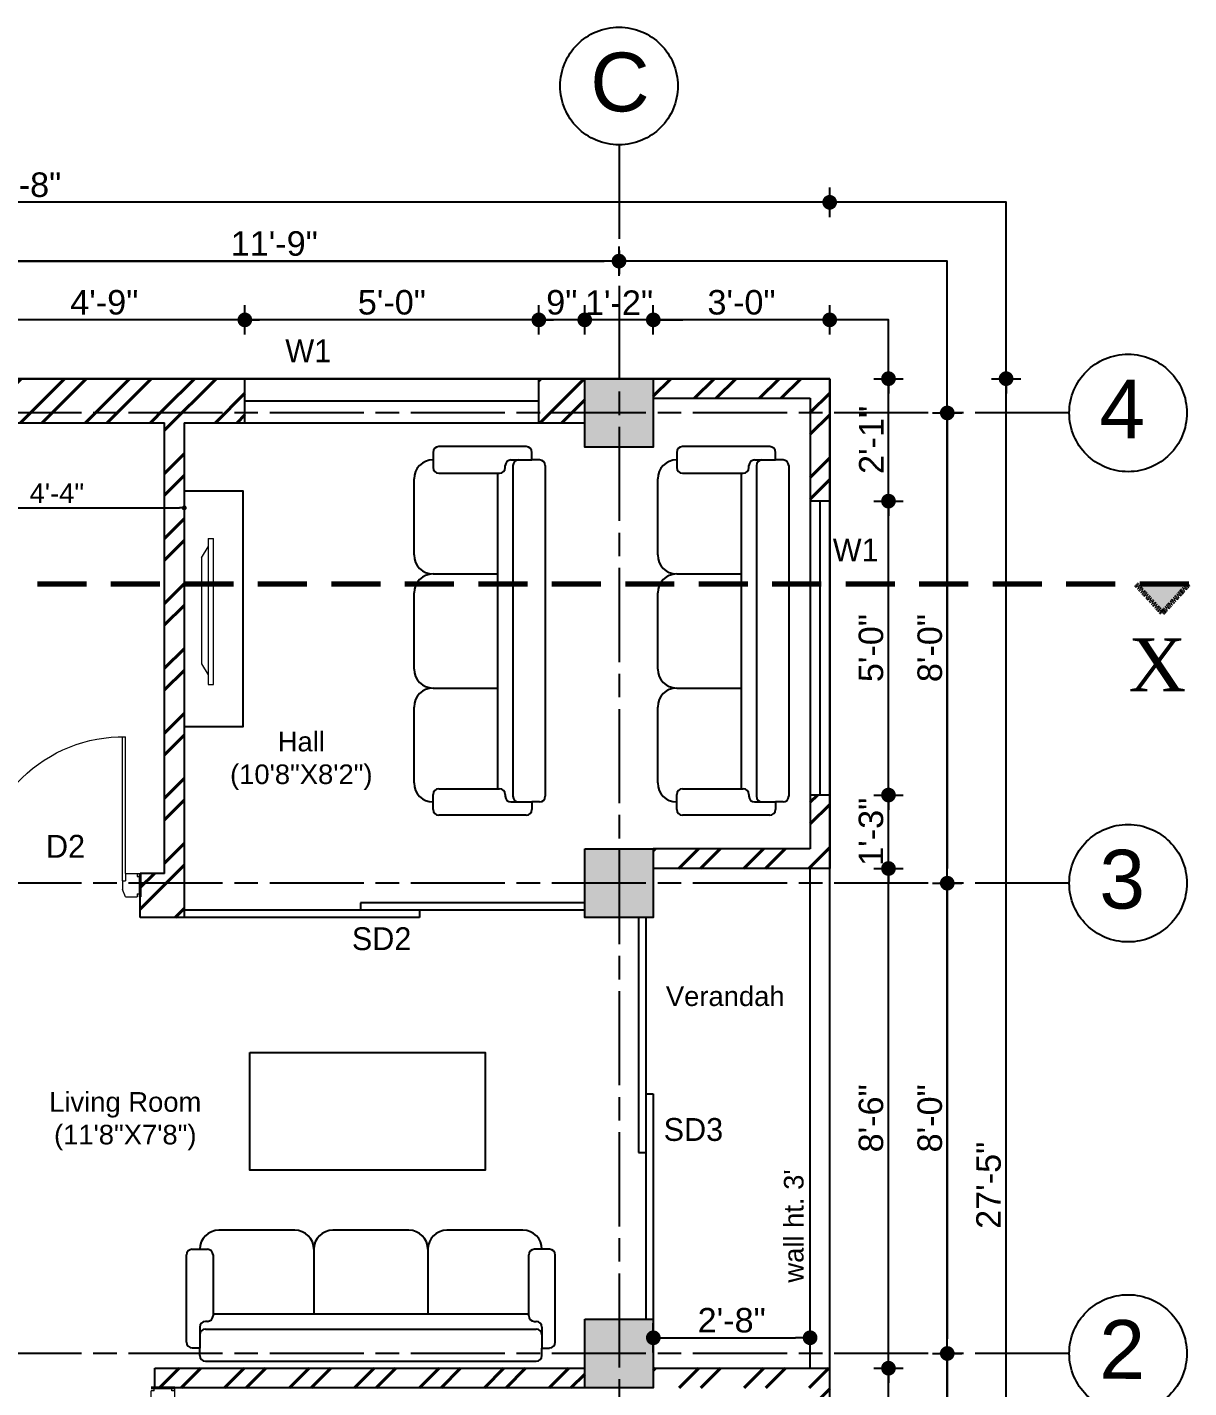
# Model space of a CAD drawing. Header units: inches. Extents: x 115570 to 265311, y 61168 to 314550.
# Drawn here: x 143987.5 to 144224.6, y 71474.3 to 71752 of the extents above; entities that cross this region are included whole.
import ezdxf

# ---------------------------------------------------------------- set-up
doc = ezdxf.new("R2010")
doc.units = ezdxf.units.IN
doc.header["$MEASUREMENT"] = 0
for name, pattern in [('ACAD_ISO08W100', [36, 24, -3, 6, -3]), ('CHAIN', [0.3543, 0.2362, -0.0295, 0.0591, -0.0295]), ('DASHED', [0.75, 0.5, -0.25])]:
    doc.linetypes.add(name, pattern=pattern)
doc.layers.get('0').update_dxf_attribs({"lineweight": 25})
for name, color, linetype, lineweight in [('0 wall', 7, 'Continuous', 40), ('F-FURNITURE', 32, 'Continuous', 9), ('hatch', 9, 'Continuous', 9), ('Section Line (ISO)', 7, 'CHAIN', 70)]:
    doc.layers.add(name, color=color, linetype=linetype, lineweight=lineweight)
doc.layers.add('0_center line', color=4, linetype='ACAD_ISO08W100', transparency=0.5)
doc.layers.add('doors and windows', color=240, linetype='Continuous')
doc.styles.add('arial.', font='arial.ttf')
doc.styles.add('bimal', font='comic.ttf')
doc.styles.get("Standard").update_dxf_attribs({"font": 'arial.ttf'})
doc.dimstyles.new('boundary wall dimension line', dxfattribs={"dimscale": 0, "dimtxt": 4, "dimasz": 1, "dimexe": 0.5, "dimexo": 3, "dimgap": 1, "dimtad": 1, "dimdec": 0, "dimrnd": 0.25, "dimzin": 3, "dimdsep": 46, "dimlunit": 4, "dimtxsty": 'arial.', "dimblk": 'DOT', "dimcen": 3, "dimdle": 6, "dimclrd": 4, "dimclre": 256, "dimclrt": 7, "dimazin": 0, "dimtfac": 1, "dimtdec": 0, "dimtix": 1, "dimtmove": 2, "dimatfit": 3, "dimfxl": 3, "dimfxlon": 1, "dimtolj": 1, "dimtzin": 0, "dimlwd": -1, "dimlwe": -1, "dimarcsym": 0})
doc.dimstyles.new('interior dimension', dxfattribs={"dimscale": 0, "dimtxt": 5, "dimasz": 3, "dimexe": 3, "dimexo": 3, "dimgap": 1, "dimtad": 1, "dimdec": 0, "dimrnd": 0.25, "dimzin": 3, "dimdsep": 46, "dimlunit": 4, "dimtxsty": 'arial.', "dimblk": 'DOT', "dimcen": 3, "dimdle": 6, "dimclrd": 4, "dimclre": 256, "dimclrt": 7, "dimazin": 0, "dimtfac": 1, "dimtdec": 0, "dimtix": 1, "dimtmove": 2, "dimatfit": 3, "dimfxl": 3, "dimfxlon": 1, "dimtolj": 1, "dimtzin": 0, "dimlwd": -1, "dimlwe": -1, "dimarcsym": 0})
pattern_1 = [(45, (35861.534, 36904.559), (-6.6291261, 6.6291261), []), (45, (35865.954, 36904.559), (-6.6291261, 6.6291261), [])]

# ---------------------------------------------------------------- blocks, each defined once
blk = doc.blocks.new('d2')
at = {"layer": '0 wall'}
for p, q in [((0, 4), (0, 0)), ((30, 0), (30, 4))]:
    blk.add_line(p, q, dxfattribs=at)
at = {"layer": 'hatch', "color": 8}
for p, q in [((2.5, 4), (2.5, 27.25)), ((3, 2.75), (3, 27.25)), ((2.5, 4), (0, 4)), ((0.5, 3.5), (0, 3.5)), ((0.5, 4), (0.5, 3.5)), ((2.5, 4), (2.5, 2.75)), ((3, 2.75), (2.5, 2.75)), ((3, 2.75), (3, 1.25)), ((27, 2.75), (27.5, 2.75)), ((27, 2.75), (27, 1.25)), ((27.5, 4), (27.5, 2.75)), ((27.5, 4), (30, 4)), ((29.5, 4), (29.5, 3.5)), ((29.5, 3.5), (30, 3.5)), ((0.5, 0.5), (0, 0.5)), ((0.5, 0.5), (0.5, 0)), ((2.5, 0), (0.5, 0)), ((2.5, 0), (3, 1.25)), ((27.5, 0), (27, 1.25)), ((27.5, 0), (29.5, 0)), ((29.5, 0.5), (30, 0.5)), ((29.5, 0.5), (29.5, 0))]:
    blk.add_line(p, q, dxfattribs=at)
blk.add_arc((2.91, 2.66), 24.59, 0.2201, 90.9446, dxfattribs=at)
blk = doc.blocks.new('_Dot')
at = {"color": 0, "linetype": 'ByBlock', "lineweight": -2}
blk.add_line((-0.5, 0), (-1, 0), dxfattribs=at)
at = {"color": 0, "linetype": 'ByBlock', "const_width": 0.5}
blk.add_lwpolyline([(-0.25, 0, 1), (0.25, 0, 1)], format="xyb", close=True, dxfattribs=at)
blk = doc.blocks.new('*D174')
at = {"transparency": 16777216}
for p, q in [((144115.31, 71481.47), (144115.31, 71487.47)), ((144147.31, 71481.47), (144147.31, 71487.47))]:
    blk.add_line(p, q, dxfattribs=at)
at = {"color": 4, "transparency": 16777216}
blk.add_line((144118.31, 71484.47), (144144.31, 71484.47), dxfattribs=at)
at = {"layer": 'Defpoints', "color": 0, "transparency": 16777216}
for p in [(144147.31, 71484.47), (144115.31, 71478.25), (144147.31, 71478.25)]:
    blk.add_point(p, dxfattribs=at)
at = {"color": 4, "transparency": 16777216, "xscale": 3, "yscale": 3, "zscale": 3, "rotation": 180}
blk.add_blockref('_Dot', (144115.31, 71484.47), dxfattribs=at)
at = {"color": 4, "transparency": 16777216, "xscale": 3, "yscale": 3, "zscale": 3}
blk.add_blockref('_Dot', (144147.31, 71484.47), dxfattribs=at)
at = {"color": 7, "transparency": 16777216, "insert": (144131.31, 71488.02), "char_height": 5, "attachment_point": 5, "style": 'arial.'}
blk.add_mtext('\\A1;2\'-8"', dxfattribs=at)
blk = doc.blocks.new('*D190')
at = {"transparency": 16777216}
for p, q in [((144160.31, 71478.25), (144166.31, 71478.25)), ((144160.31, 71444.59), (144166.31, 71444.59))]:
    blk.add_line(p, q, dxfattribs=at)
at = {"color": 4, "transparency": 16777216}
blk.add_line((144163.31, 71447.59), (144163.31, 71475.25), dxfattribs=at)
at = {"layer": 'Defpoints', "color": 0, "transparency": 16777216}
for p in [(144151.31, 71478.25), (144163.31, 71478.25), (144151.31, 71444.59)]:
    blk.add_point(p, dxfattribs=at)
at = {"color": 4, "transparency": 16777216, "xscale": 3, "yscale": 3, "zscale": 3}
for p, rotation in [((144163.31, 71478.25), 90), ((144163.31, 71444.59), 270)]:
    blk.add_blockref('_Dot', p, dxfattribs=dict(at, rotation=rotation))
at = {"color": 7, "transparency": 16777216, "insert": (144159.76, 71461.42), "char_height": 5, "attachment_point": 5, "rotation": 90, "style": 'arial.'}
blk.add_mtext('\\A1;2\'-10"', dxfattribs=at)
blk = doc.blocks.new('*D191')
at = {"transparency": 16777216}
for p, q in [((144160.31, 71580.26), (144166.31, 71580.26)), ((144160.31, 71478.25), (144166.31, 71478.25))]:
    blk.add_line(p, q, dxfattribs=at)
at = {"color": 4, "transparency": 16777216}
blk.add_line((144163.31, 71481.25), (144163.31, 71577.26), dxfattribs=at)
at = {"layer": 'Defpoints', "color": 0, "transparency": 16777216}
for p in [(144151.31, 71580.26), (144163.31, 71580.26), (144151.31, 71478.25)]:
    blk.add_point(p, dxfattribs=at)
at = {"color": 4, "transparency": 16777216, "xscale": 3, "yscale": 3, "zscale": 3}
for p, rotation in [((144163.31, 71580.26), 90), ((144163.31, 71478.25), 270)]:
    blk.add_blockref('_Dot', p, dxfattribs=dict(at, rotation=rotation))
at = {"color": 7, "transparency": 16777216, "insert": (144159.76, 71529.26), "char_height": 5, "attachment_point": 5, "rotation": 90, "style": 'arial.'}
blk.add_mtext('\\A1;8\'-6"', dxfattribs=at)
blk = doc.blocks.new('*D192')
at = {"transparency": 16777216}
for p, q in [((144160.31, 71595.26), (144166.31, 71595.26)), ((144160.31, 71580.26), (144166.31, 71580.26))]:
    blk.add_line(p, q, dxfattribs=at)
at = {"color": 4, "transparency": 16777216}
blk.add_line((144163.31, 71583.26), (144163.31, 71592.26), dxfattribs=at)
at = {"layer": 'Defpoints', "color": 0, "transparency": 16777216}
for p in [(144151.31, 71595.26), (144163.31, 71595.26), (144151.31, 71580.26)]:
    blk.add_point(p, dxfattribs=at)
at = {"color": 4, "transparency": 16777216, "xscale": 3, "yscale": 3, "zscale": 3}
for p, rotation in [((144163.31, 71595.26), 90), ((144163.31, 71580.26), 270)]:
    blk.add_blockref('_Dot', p, dxfattribs=dict(at, rotation=rotation))
at = {"color": 7, "transparency": 16777216, "insert": (144159.76, 71587.76), "char_height": 5, "attachment_point": 5, "rotation": 90, "style": 'arial.'}
blk.add_mtext('\\A1;1\'-3"', dxfattribs=at)
blk = doc.blocks.new('*D193')
at = {"transparency": 16777216}
for p, q in [((144160.31, 71655.26), (144166.31, 71655.26)), ((144160.31, 71595.26), (144166.31, 71595.26))]:
    blk.add_line(p, q, dxfattribs=at)
at = {"color": 4, "transparency": 16777216}
blk.add_line((144163.31, 71598.26), (144163.31, 71652.26), dxfattribs=at)
at = {"layer": 'Defpoints', "color": 0, "transparency": 16777216}
for p in [(144151.31, 71655.26), (144163.31, 71655.26), (144151.31, 71595.26)]:
    blk.add_point(p, dxfattribs=at)
at = {"color": 4, "transparency": 16777216, "xscale": 3, "yscale": 3, "zscale": 3}
for p, rotation in [((144163.31, 71655.26), 90), ((144163.31, 71595.26), 270)]:
    blk.add_blockref('_Dot', p, dxfattribs=dict(at, rotation=rotation))
at = {"color": 7, "transparency": 16777216, "insert": (144159.76, 71625.26), "char_height": 5, "attachment_point": 5, "rotation": 90, "style": 'arial.'}
blk.add_mtext('\\A1;5\'-0"', dxfattribs=at)
blk = doc.blocks.new('*D194')
at = {"transparency": 16777216}
for p, q in [((144160.31, 71680.26), (144166.31, 71680.26)), ((144160.31, 71655.26), (144166.31, 71655.26))]:
    blk.add_line(p, q, dxfattribs=at)
at = {"color": 4, "transparency": 16777216}
blk.add_line((144163.31, 71658.26), (144163.31, 71677.26), dxfattribs=at)
at = {"layer": 'Defpoints', "color": 0, "transparency": 16777216}
for p in [(144151.31, 71680.26), (144163.31, 71680.26), (144151.31, 71655.26)]:
    blk.add_point(p, dxfattribs=at)
at = {"color": 4, "transparency": 16777216, "xscale": 3, "yscale": 3, "zscale": 3}
for p, rotation in [((144163.31, 71680.26), 90), ((144163.31, 71655.26), 270)]:
    blk.add_blockref('_Dot', p, dxfattribs=dict(at, rotation=rotation))
at = {"color": 7, "transparency": 16777216, "insert": (144159.8, 71667.76), "char_height": 5, "attachment_point": 5, "rotation": 90, "style": 'arial.'}
blk.add_mtext('\\A1;2\'-1"', dxfattribs=at)
blk = doc.blocks.new('*D195')
at = {"transparency": 16777216}
for p, q in [((144172.31, 71673.26), (144178.31, 71673.26)), ((144172.31, 71577.26), (144178.31, 71577.26))]:
    blk.add_line(p, q, dxfattribs=at)
at = {"color": 4, "transparency": 16777216}
blk.add_line((144175.31, 71670.26), (144175.31, 71580.26), dxfattribs=at)
at = {"layer": 'Defpoints', "color": 0, "transparency": 16777216}
for p in [(144115.31, 71673.26), (144115.31, 71577.26), (144175.31, 71577.26)]:
    blk.add_point(p, dxfattribs=at)
at = {"color": 4, "transparency": 16777216, "xscale": 3, "yscale": 3, "zscale": 3}
for p, rotation in [((144175.31, 71673.26), 90), ((144175.31, 71577.26), 270)]:
    blk.add_blockref('_Dot', p, dxfattribs=dict(at, rotation=rotation))
at = {"color": 7, "transparency": 16777216, "insert": (144171.76, 71625.26), "char_height": 5, "attachment_point": 5, "rotation": 90, "style": 'arial.'}
blk.add_mtext('\\A1;8\'-0"', dxfattribs=at)
blk = doc.blocks.new('*D196')
at = {"transparency": 16777216}
for p, q in [((144172.31, 71577.26), (144178.31, 71577.26)), ((144172.31, 71481.26), (144178.31, 71481.26))]:
    blk.add_line(p, q, dxfattribs=at)
at = {"color": 4, "transparency": 16777216}
blk.add_line((144175.31, 71574.26), (144175.31, 71484.26), dxfattribs=at)
at = {"layer": 'Defpoints', "color": 0, "transparency": 16777216}
for p in [(144115.31, 71577.26), (144115.31, 71481.26), (144175.31, 71481.26)]:
    blk.add_point(p, dxfattribs=at)
at = {"color": 4, "transparency": 16777216, "xscale": 3, "yscale": 3, "zscale": 3}
for p, rotation in [((144175.31, 71577.26), 90), ((144175.31, 71481.26), 270)]:
    blk.add_blockref('_Dot', p, dxfattribs=dict(at, rotation=rotation))
at = {"color": 7, "transparency": 16777216, "insert": (144171.76, 71529.26), "char_height": 5, "attachment_point": 5, "rotation": 90, "style": 'arial.'}
blk.add_mtext('\\A1;8\'-0"', dxfattribs=at)
blk = doc.blocks.new('*D197')
at = {"transparency": 16777216}
for p, q in [((144172.31, 71481.26), (144178.31, 71481.26)), ((144172.31, 71357.92), (144178.31, 71357.92))]:
    blk.add_line(p, q, dxfattribs=at)
at = {"color": 4, "transparency": 16777216}
blk.add_line((144175.31, 71478.26), (144175.31, 71360.92), dxfattribs=at)
at = {"layer": 'Defpoints', "color": 0, "transparency": 16777216}
for p in [(144115.31, 71481.26), (144115.31, 71357.92), (144175.31, 71357.92)]:
    blk.add_point(p, dxfattribs=at)
at = {"color": 4, "transparency": 16777216, "xscale": 3, "yscale": 3, "zscale": 3}
for p, rotation in [((144175.31, 71481.26), 90), ((144175.31, 71357.92), 270)]:
    blk.add_blockref('_Dot', p, dxfattribs=dict(at, rotation=rotation))
at = {"color": 7, "transparency": 16777216, "insert": (144171.76, 71419.59), "char_height": 5, "attachment_point": 5, "rotation": 90, "style": 'arial.'}
blk.add_mtext('\\A1;10\'-3"', dxfattribs=at)
blk = doc.blocks.new('*D198')
at = {"transparency": 16777216}
for p, q in [((144184.31, 71680.26), (144190.31, 71680.26)), ((144184.31, 71350.92), (144190.31, 71350.92))]:
    blk.add_line(p, q, dxfattribs=at)
at = {"color": 4, "transparency": 16777216}
blk.add_line((144187.31, 71353.92), (144187.31, 71677.26), dxfattribs=at)
at = {"layer": 'Defpoints', "color": 0, "transparency": 16777216}
for p in [(144151.31, 71680.26), (144187.31, 71680.26), (144151.31, 71350.92)]:
    blk.add_point(p, dxfattribs=at)
at = {"color": 4, "transparency": 16777216, "xscale": 3, "yscale": 3, "zscale": 3}
for p, rotation in [((144187.31, 71680.26), 90), ((144187.31, 71350.92), 270)]:
    blk.add_blockref('_Dot', p, dxfattribs=dict(at, rotation=rotation))
at = {"color": 7, "transparency": 16777216, "insert": (144183.76, 71515.59), "char_height": 5, "attachment_point": 5, "rotation": 90, "style": 'arial.'}
blk.add_mtext('\\A1;27\'-5"', dxfattribs=at)
blk = doc.blocks.new('*D199')
at = {"transparency": 16777216}
for p, q in [((144115.31, 71689.26), (144115.31, 71695.26)), ((144151.31, 71689.26), (144151.31, 71695.26))]:
    blk.add_line(p, q, dxfattribs=at)
at = {"color": 4, "transparency": 16777216}
blk.add_line((144148.31, 71692.26), (144118.31, 71692.26), dxfattribs=at)
at = {"layer": 'Defpoints', "color": 0, "transparency": 16777216}
for p in [(144115.31, 71692.26), (144115.31, 71680.26), (144151.31, 71680.26)]:
    blk.add_point(p, dxfattribs=at)
at = {"color": 4, "transparency": 16777216, "xscale": 3, "yscale": 3, "zscale": 3, "rotation": 180}
blk.add_blockref('_Dot', (144115.31, 71692.26), dxfattribs=at)
at = {"color": 4, "transparency": 16777216, "xscale": 3, "yscale": 3, "zscale": 3}
blk.add_blockref('_Dot', (144151.31, 71692.26), dxfattribs=at)
at = {"color": 7, "transparency": 16777216, "insert": (144133.31, 71695.82), "char_height": 5, "attachment_point": 5, "style": 'arial.'}
blk.add_mtext('\\A1;3\'-0"', dxfattribs=at)
blk = doc.blocks.new('*D200')
at = {"transparency": 16777216}
for p, q in [((144101.31, 71689.26), (144101.31, 71695.26)), ((144115.31, 71689.26), (144115.31, 71695.26))]:
    blk.add_line(p, q, dxfattribs=at)
at = {"color": 4, "transparency": 16777216}
for p, q in [((144098.31, 71692.26), (144095.31, 71692.26)), ((144115.31, 71692.26), (144101.31, 71692.26)), ((144118.31, 71692.26), (144121.31, 71692.26))]:
    blk.add_line(p, q, dxfattribs=at)
at = {"layer": 'Defpoints', "color": 0, "transparency": 16777216}
for p in [(144101.31, 71692.26), (144101.31, 71680.26), (144115.31, 71680.26)]:
    blk.add_point(p, dxfattribs=at)
at = {"color": 4, "transparency": 16777216, "xscale": 3, "yscale": 3, "zscale": 3}
blk.add_blockref('_Dot', (144101.31, 71692.26), dxfattribs=at)
at = {"color": 4, "transparency": 16777216, "xscale": 3, "yscale": 3, "zscale": 3, "rotation": 180}
blk.add_blockref('_Dot', (144115.31, 71692.26), dxfattribs=at)
at = {"color": 7, "transparency": 16777216, "insert": (144108.31, 71695.77), "char_height": 5, "attachment_point": 5, "style": 'arial.'}
blk.add_mtext('\\A1;1\'-2"', dxfattribs=at)
blk = doc.blocks.new('*D201')
at = {"transparency": 16777216}
for p, q in [((144091.94, 71689.26), (144091.94, 71695.26)), ((144101.31, 71689.26), (144101.31, 71695.26))]:
    blk.add_line(p, q, dxfattribs=at)
at = {"color": 4, "transparency": 16777216}
blk.add_line((144098.31, 71692.26), (144094.94, 71692.26), dxfattribs=at)
at = {"layer": 'Defpoints', "color": 0, "transparency": 16777216}
for p in [(144091.94, 71692.26), (144091.94, 71680.26), (144101.31, 71680.26)]:
    blk.add_point(p, dxfattribs=at)
at = {"color": 4, "transparency": 16777216, "xscale": 3, "yscale": 3, "zscale": 3, "rotation": 180}
blk.add_blockref('_Dot', (144091.94, 71692.26), dxfattribs=at)
at = {"color": 4, "transparency": 16777216, "xscale": 3, "yscale": 3, "zscale": 3}
blk.add_blockref('_Dot', (144101.31, 71692.26), dxfattribs=at)
at = {"color": 7, "transparency": 16777216, "insert": (144096.63, 71695.82), "char_height": 5, "attachment_point": 5, "style": 'arial.'}
blk.add_mtext('\\A1;9"', dxfattribs=at)
blk = doc.blocks.new('*D202')
at = {"transparency": 16777216}
for p, q in [((144031.94, 71689.26), (144031.94, 71695.26)), ((144091.94, 71689.26), (144091.94, 71695.26))]:
    blk.add_line(p, q, dxfattribs=at)
at = {"color": 4, "transparency": 16777216}
blk.add_line((144088.94, 71692.26), (144034.94, 71692.26), dxfattribs=at)
at = {"layer": 'Defpoints', "color": 0, "transparency": 16777216}
for p in [(144031.94, 71692.26), (144031.94, 71680.26), (144091.94, 71680.26)]:
    blk.add_point(p, dxfattribs=at)
at = {"color": 4, "transparency": 16777216, "xscale": 3, "yscale": 3, "zscale": 3, "rotation": 180}
blk.add_blockref('_Dot', (144031.94, 71692.26), dxfattribs=at)
at = {"color": 4, "transparency": 16777216, "xscale": 3, "yscale": 3, "zscale": 3}
blk.add_blockref('_Dot', (144091.94, 71692.26), dxfattribs=at)
at = {"color": 7, "transparency": 16777216, "insert": (144061.94, 71695.82), "char_height": 5, "attachment_point": 5, "style": 'arial.'}
blk.add_mtext('\\A1;5\'-0"', dxfattribs=at)
blk = doc.blocks.new('*D203')
at = {"transparency": 16777216}
for p, q in [((143974.56, 71689.26), (143974.56, 71695.26)), ((144031.94, 71689.26), (144031.94, 71695.26))]:
    blk.add_line(p, q, dxfattribs=at)
at = {"color": 4, "transparency": 16777216}
blk.add_line((144028.94, 71692.26), (143977.56, 71692.26), dxfattribs=at)
at = {"layer": 'Defpoints', "color": 0, "transparency": 16777216}
for p in [(143974.56, 71692.26), (143974.56, 71680.26), (144031.94, 71680.26)]:
    blk.add_point(p, dxfattribs=at)
at = {"color": 4, "transparency": 16777216, "xscale": 3, "yscale": 3, "zscale": 3, "rotation": 180}
blk.add_blockref('_Dot', (143974.56, 71692.26), dxfattribs=at)
at = {"color": 4, "transparency": 16777216, "xscale": 3, "yscale": 3, "zscale": 3}
blk.add_blockref('_Dot', (144031.94, 71692.26), dxfattribs=at)
at = {"color": 7, "transparency": 16777216, "insert": (144003.25, 71695.82), "char_height": 5, "attachment_point": 5, "style": 'arial.'}
blk.add_mtext('\\A1;4\'-9"', dxfattribs=at)
blk = doc.blocks.new('*D208')
at = {"transparency": 16777216}
for p, q in [((143967.56, 71701.26), (143967.56, 71707.26)), ((144108.31, 71701.26), (144108.31, 71707.26))]:
    blk.add_line(p, q, dxfattribs=at)
at = {"color": 4, "transparency": 16777216}
blk.add_line((143970.56, 71704.26), (144105.31, 71704.26), dxfattribs=at)
at = {"layer": 'Defpoints', "color": 0, "transparency": 16777216}
for p in [(144108.31, 71704.26), (143967.56, 71680.26), (144108.31, 71680.26)]:
    blk.add_point(p, dxfattribs=at)
at = {"color": 4, "transparency": 16777216, "xscale": 3, "yscale": 3, "zscale": 3, "rotation": 180}
blk.add_blockref('_Dot', (143967.56, 71704.26), dxfattribs=at)
at = {"color": 4, "transparency": 16777216, "xscale": 3, "yscale": 3, "zscale": 3}
blk.add_blockref('_Dot', (144108.31, 71704.26), dxfattribs=at)
at = {"color": 7, "transparency": 16777216, "insert": (144037.94, 71707.82), "char_height": 5, "attachment_point": 5, "style": 'arial.'}
blk.add_mtext('\\A1;11\'-9"', dxfattribs=at)
blk = doc.blocks.new('*D209')
at = {"transparency": 16777216}
for p, q in [((143819.82, 71713.26), (143819.82, 71719.26)), ((144151.31, 71713.26), (144151.31, 71719.26))]:
    blk.add_line(p, q, dxfattribs=at)
at = {"color": 4, "transparency": 16777216}
blk.add_line((144148.31, 71716.26), (143822.82, 71716.26), dxfattribs=at)
at = {"layer": 'Defpoints', "color": 0, "transparency": 16777216}
for p in [(143819.82, 71716.26), (143819.82, 71680.26), (144151.31, 71680.26)]:
    blk.add_point(p, dxfattribs=at)
at = {"color": 4, "transparency": 16777216, "xscale": 3, "yscale": 3, "zscale": 3, "rotation": 180}
blk.add_blockref('_Dot', (143819.82, 71716.26), dxfattribs=at)
at = {"color": 4, "transparency": 16777216, "xscale": 3, "yscale": 3, "zscale": 3}
blk.add_blockref('_Dot', (144151.31, 71716.26), dxfattribs=at)
at = {"color": 7, "transparency": 16777216, "insert": (143985.57, 71719.82), "char_height": 5, "attachment_point": 5, "style": 'arial.'}
blk.add_mtext('\\A1;27\'-8"', dxfattribs=at)
blk = doc.blocks.new('*D455')
at = {"transparency": 16777216}
for p, q in [((143967.56, 71656.88), (143967.56, 71653.38)), ((144019.57, 71656.88), (144019.57, 71653.38))]:
    blk.add_line(p, q, dxfattribs=at)
at = {"color": 4, "transparency": 16777216}
blk.add_line((143968.56, 71653.88), (144018.57, 71653.88), dxfattribs=at)
at = {"layer": 'Defpoints', "color": 0, "transparency": 16777216}
for p in [(143967.56, 71666.26), (144019.57, 71666.26), (144019.57, 71653.88)]:
    blk.add_point(p, dxfattribs=at)
at = {"color": 4, "transparency": 16777216, "rotation": 180}
blk.add_blockref('_Dot', (143967.56, 71653.88), dxfattribs=at)
at = {"color": 4, "transparency": 16777216}
blk.add_blockref('_Dot', (144019.57, 71653.88), dxfattribs=at)
at = {"color": 7, "transparency": 16777216, "insert": (143993.57, 71656.88), "char_height": 4, "attachment_point": 5, "style": 'arial.'}
blk.add_mtext('\\A1;4\'-4"', dxfattribs=at)

msp = doc.modelspace()

# ---------------------------------------------------------------- hatches: boundary and pattern name
h = msp.add_hatch(color=256)
h.dxf.hatch_style = 1
h.paths.add_polyline_path([(144115.31, 71680.26), (144101.31, 71680.26), (144101.31, 71666.26), (144115.31, 71666.26)])
at = {"ltscale": 10, "transparency": 33554564}
h = msp.add_hatch(color=0, dxfattribs=at)
h.dxf.hatch_style = 1
h.paths.add_polyline_path([(144219.2, 71632.42), (144213.79, 71638.34), (144224.6, 71638.34)])
h = msp.add_hatch(color=256)
h.dxf.hatch_style = 1
h.paths.add_polyline_path([(144115.31, 71584.26), (144101.31, 71584.26), (144101.31, 71570.26), (144115.31, 71570.26)])
h = msp.add_hatch(color=256)
h.dxf.hatch_style = 1
h.paths.add_polyline_path([(144115.31, 71488.26), (144101.31, 71488.26), (144101.31, 71474.26), (144115.31, 71474.26)])
at = {"layer": '0 wall', "transparency": 33554585}
h = msp.add_hatch(dxfattribs=at)
h.set_pattern_fill('ANSI32', color=256, scale=25)
h.set_pattern_definition([(45, (36566.245, 36904.559), (-6.6291261, 6.6291261), []), (45, (36570.664, 36904.559), (-6.6291261, 6.6291261), [])])
h.paths.add_polyline_path([(143828.82, 71474.26), (143819.82, 71474.26), (143819.82, 71364.93), (143828.82, 71364.93)])
h.paths.add_polyline_path([(143828.82, 71570.26), (143819.82, 71570.26), (143819.82, 71488.26), (143828.82, 71488.26)])
h.paths.add_polyline_path([(144027.84, 71444.13), (144059.24, 71444.13), (144059.24, 71454.44), (144027.84, 71454.44)], flags=9)
h.paths.add_polyline_path([(143892.49, 71491.7), (143972.26, 71491.7), (143972.26, 71510.42), (143892.49, 71510.42)], flags=9)
h.paths.add_polyline_path([(143907.51, 71464.86), (143918.99, 71464.86), (143918.99, 71476.21), (143907.51, 71476.21)], flags=9)
h.paths.add_polyline_path([(143973.65, 71527.5), (143984.13, 71527.5), (143984.13, 71538.85), (143973.65, 71538.85)], flags=9)
h.paths.add_polyline_path([(143839.97, 71465.55), (143849.42, 71465.55), (143849.42, 71476.89), (143839.97, 71476.89)], flags=9)
h.paths.add_polyline_path([(143961.67, 71550.16), (143972.61, 71550.16), (143972.61, 71561.51), (143961.67, 71561.51)], flags=9)
h.paths.add_polyline_path([(143961.46, 71451.09), (143972.4, 71451.09), (143972.4, 71462.43), (143961.46, 71462.43)], flags=9)
h.paths.add_polyline_path([(143874.69, 71478.7), (143885.64, 71478.7), (143885.64, 71490.05), (143874.69, 71490.05)], flags=9)
h.paths.add_polyline_path([(144005.76, 71671.64), (144018.46, 71671.64), (144018.46, 71682.99), (144005.76, 71682.99)], flags=9)
h.paths.add_polyline_path([(143964.81, 71599.37), (143981.24, 71599.37), (143981.24, 71615.86), (143964.81, 71615.86)], flags=9)
at = {"layer": '0 wall', "transparency": 33554625}
h = msp.add_hatch(dxfattribs=at)
h.set_pattern_fill('ANSI32', color=256, scale=25)
h.set_pattern_definition(pattern_1)
h.paths.add_polyline_path([(144015.57, 71680.26), (143974.56, 71680.26), (143974.56, 71671.26), (144015.57, 71671.26)])
h = msp.add_hatch(dxfattribs=at)
h.set_pattern_fill('ANSI32', color=256, scale=25)
h.set_pattern_definition(pattern_1)
h.paths.add_polyline_path([(144019.57, 71671.26), (144031.94, 71671.26), (144031.94, 71680.26), (144015.57, 71680.26), (144015.57, 71579.26), (144010.57, 71579.26), (144010.57, 71570.26), (144019.57, 71570.26), (144019.57, 71577.96)])
h.paths.add_polyline_path([(144101.31, 71680.26), (144091.94, 71680.26), (144091.94, 71671.26), (144101.31, 71671.26)])
h.paths.add_polyline_path([(144151.31, 71680.26), (144115.31, 71680.26), (144115.31, 71676.26), (144147.31, 71676.26), (144147.31, 71655.26), (144151.31, 71655.26)])
h.paths.add_polyline_path([(144151.31, 71595.26), (144147.31, 71595.26), (144147.31, 71584.26), (144115.31, 71584.26), (144115.31, 71580.26), (144151.31, 71580.26)])
h = msp.add_hatch(dxfattribs=at)
h.set_pattern_fill('ANSI32', color=256, scale=25)
h.set_pattern_definition(pattern_1)
h.paths.add_polyline_path([(144151.31, 71384.59), (144147.31, 71384.59), (144147.31, 71354.92), (144115.31, 71354.92), (144115.31, 71350.92), (144151.31, 71350.92)])
h.paths.add_polyline_path([(144101.31, 71359.92), (144067.94, 71359.92), (144067.94, 71350.92), (144101.31, 71350.92)])
h.paths.add_polyline_path([(144007.94, 71359.92), (143974.56, 71359.92), (143974.56, 71350.92), (144007.94, 71350.92)])
h.paths.add_polyline_path([(144151.31, 71478.25), (144115.31, 71478.25), (144115.31, 71474.25), (144147.31, 71474.25), (144147.31, 71444.59), (144151.31, 71444.59)])
h.paths.add_polyline_path([(144101.31, 71478.26), (144013.57, 71478.26), (144013.57, 71474.26), (144017.64, 71474.26), (144101.31, 71474.26)])

# ---------------------------------------------------------------- linework, layer by layer
for p, q in [((143974.56, 71680.26), (144101.31, 71680.26)), ((143974.56, 71671.26), (144015.57, 71671.26)), ((144015.57, 71579.26), (144015.56, 71671.26)), ((144019.57, 71671.26), (144101.31, 71671.26)), ((144089.36, 71666.38), (144071.52, 71666.38)), ((144139.08, 71666.38), (144121.24, 71666.38)), ((144070.35, 71665.22), (144070.35, 71662.11)), ((144086.26, 71663.67), (144088.2, 71663.67)), ((144087.81, 71663.67), (144090.53, 71663.67)), ((144090.53, 71663.67), (144090.53, 71665.22)), ((144092.08, 71663.67), (144090.53, 71663.67)), ((144120.08, 71665.22), (144120.08, 71662.11)), ((144135.98, 71663.67), (144137.92, 71663.67)), ((144137.53, 71663.67), (144140.25, 71663.67)), ((144140.25, 71663.67), (144140.25, 71665.22)), ((144141.8, 71663.67), (144140.25, 71663.67)), ((144071.52, 71660.95), (144083.93, 71660.95)), ((144083.54, 71660.95), (144083.54, 71596.55)), ((144085.1, 71662.11), (144085.1, 71662.5)), ((144086.65, 71662.5), (144086.65, 71595)), ((144093.24, 71662.5), (144093.24, 71595)), ((144121.24, 71660.95), (144133.65, 71660.95)), ((144133.27, 71660.95), (144133.27, 71596.55)), ((144134.82, 71662.11), (144134.82, 71662.5)), ((144136.37, 71662.5), (144136.37, 71595)), ((144142.96, 71662.5), (144142.96, 71595)), ((144066.47, 71644.27), (144066.47, 71659.79)), ((144116.2, 71644.27), (144116.2, 71659.79)), ((144070.35, 71640.39), (144083.54, 71640.39)), ((144120.08, 71640.39), (144133.27, 71640.39)), ((144066.47, 71620.99), (144066.47, 71636.51)), ((144116.2, 71620.99), (144116.2, 71636.51)), ((144070.35, 71617.11), (144083.54, 71617.11)), ((144120.08, 71617.11), (144133.27, 71617.11)), ((144066.47, 71597.72), (144066.47, 71613.23)), ((144116.2, 71597.72), (144116.2, 71613.23)), ((144071.52, 71596.55), (144083.93, 71596.55)), ((144121.24, 71596.55), (144133.65, 71596.55)), ((144070.35, 71592.28), (144070.35, 71595.39)), ((144085.1, 71595.39), (144085.1, 71595)), ((144086.26, 71593.84), (144088.2, 71593.84)), ((144087.81, 71593.84), (144090.53, 71593.84)), ((144092.08, 71593.84), (144090.53, 71593.84)), ((144090.53, 71593.84), (144090.53, 71592.28)), ((144120.08, 71592.28), (144120.08, 71595.39)), ((144134.82, 71595.39), (144134.82, 71595)), ((144135.98, 71593.84), (144137.92, 71593.84)), ((144137.53, 71593.84), (144140.25, 71593.84)), ((144141.8, 71593.84), (144140.25, 71593.84)), ((144140.25, 71593.84), (144140.25, 71592.28)), ((144089.36, 71591.12), (144071.52, 71591.12)), ((144139.08, 71591.12), (144121.24, 71591.12)), ((144015.57, 71579.26), (144010.57, 71579.26)), ((144010.57, 71570.26), (144010.57, 71579.26)), ((144101.31, 71571.76), (144019.57, 71571.76)), ((144101.31, 71573.26), (144055.57, 71573.26)), ((144055.57, 71573.26), (144055.57, 71571.76)), ((144067.57, 71571.76), (144067.57, 71570.26)), ((144019.57, 71570.26), (144010.57, 71570.26)), ((144067.57, 71570.26), (144019.57, 71570.26)), ((144042.14, 71506.42), (144026.63, 71506.42)), ((144065.42, 71506.42), (144049.9, 71506.42)), ((144088.7, 71506.42), (144073.18, 71506.42)), ((144021.2, 71502.55), (144024.3, 71502.55)), ((144046.02, 71502.55), (144046.02, 71489.36)), ((144069.3, 71502.55), (144069.3, 71489.36)), ((144094.13, 71502.55), (144091.03, 71502.55)), ((144020.03, 71483.54), (144020.03, 71501.38)), ((144025.46, 71501.38), (144025.46, 71488.97)), ((144089.86, 71501.38), (144089.86, 71488.97)), ((144095.29, 71483.54), (144095.29, 71501.38)), ((144024.3, 71487.8), (144023.91, 71487.8)), ((144025.46, 71489.36), (144089.86, 71489.36)), ((144091.03, 71487.8), (144091.41, 71487.8)), ((144022.75, 71486.64), (144022.75, 71484.7)), ((144022.75, 71485.09), (144022.75, 71482.37)), ((144023.91, 71486.25), (144091.41, 71486.25)), ((144092.58, 71486.64), (144092.58, 71484.7)), ((144092.58, 71485.09), (144092.58, 71482.37)), ((144022.75, 71482.37), (144021.2, 71482.37)), ((144022.75, 71480.82), (144022.75, 71482.37)), ((144092.58, 71480.82), (144092.58, 71482.37)), ((144092.58, 71482.37), (144094.13, 71482.37)), ((144023.91, 71479.66), (144091.41, 71479.66)), ((144013.57, 71474.26), (144013.57, 71478.26)), ((144013.57, 71478.26), (144101.31, 71478.26)), ((144101.31, 71474.26), (144013.57, 71474.26))]:
    msp.add_line(p, q)
at = {"transparency": 33554687}
for p, q in [((144115.31, 71680.26), (144151.31, 71680.26)), ((144151.31, 71680.26), (144151.31, 71580.26)), ((144115.31, 71676.26), (144147.31, 71676.26)), ((144147.31, 71676.26), (144147.31, 71584.26)), ((144147.31, 71584.26), (144115.31, 71584.26)), ((144151.31, 71580.26), (144115.31, 71580.26)), ((144115.31, 71478.25), (144151.31, 71478.25)), ((144151.31, 71350.92), (144151.31, 71478.25))]:
    msp.add_line(p, q, dxfattribs=at)
at = {"transparency": 33554585}
for p, q in [((144147.31, 71478.25), (144147.31, 71580.26)), ((144151.31, 71478.25), (144151.31, 71580.26))]:
    msp.add_line(p, q, dxfattribs=at)
at = {"transparency": 33554508}
for points in [[(143783.82, 71314.93), (144187.31, 71314.93), (144187.31, 71716.26), (143783.82, 71716.26)], [(143795.82, 71326.93), (144175.31, 71326.93), (144175.31, 71704.26), (143795.82, 71704.26)], [(143807.82, 71338.93), (144163.31, 71338.93), (144163.31, 71692.26), (143807.82, 71692.26)]]:
    msp.add_lwpolyline(points, close=True, dxfattribs=at)
for points in [[(144151.31, 71680.26), (143819.82, 71680.26), (143819.82, 71350.93), (144151.31, 71350.93)], [(144101.31, 71680.26), (144115.31, 71680.26), (144115.31, 71666.26), (144101.31, 71666.26)], [(144019.57, 71609.26), (144031.57, 71609.26), (144031.57, 71657.26), (144019.57, 71657.26)], [(144101.31, 71584.26), (144115.31, 71584.26), (144115.31, 71570.26), (144101.31, 71570.26)], [(144032.97, 71542.69), (144080.97, 71542.69), (144080.97, 71518.69), (144032.97, 71518.69)], [(144101.31, 71488.26), (144115.31, 71488.26), (144115.31, 71474.26), (144101.31, 71474.26)]]:
    msp.add_lwpolyline(points, close=True)
msp.add_lwpolyline([(144019.57, 71671.26), (144019.57, 71577.96), (144019.57, 71570.26)])
for centre, radius, start, end in [((144071.52, 71665.22), 1.16, 90, 180), ((144089.36, 71665.22), 1.16, 0, 90), ((144121.24, 71665.22), 1.16, 90, 180), ((144139.08, 71665.22), 1.16, 0, 90), ((144070.35, 71659.79), 3.88, 90, 180), ((144086.26, 71662.5), 1.16, 90, 180), ((144087.81, 71662.5), 1.16, 90, 180), ((144092.08, 71662.5), 1.16, 0, 90), ((144120.08, 71659.79), 3.88, 90, 180), ((144135.98, 71662.5), 1.16, 90, 180), ((144137.53, 71662.5), 1.16, 90, 180), ((144141.8, 71662.5), 1.16, 0, 90), ((144071.52, 71662.11), 1.16, 180, 270), ((144083.93, 71662.11), 1.16, 270, 0), ((144121.24, 71662.11), 1.16, 180, 270), ((144133.65, 71662.11), 1.16, 270, 0), ((144070.35, 71644.27), 3.88, 180, 270), ((144120.08, 71644.27), 3.88, 180, 270), ((144070.35, 71636.51), 3.88, 90, 180), ((144120.08, 71636.51), 3.88, 90, 180), ((144070.35, 71620.99), 3.88, 180, 270), ((144120.08, 71620.99), 3.88, 180, 270), ((144070.35, 71613.23), 3.88, 90, 180), ((144120.08, 71613.23), 3.88, 90, 180), ((144070.35, 71597.72), 3.88, 180, 270), ((144071.52, 71595.39), 1.16, 90, 180), ((144083.93, 71595.39), 1.16, 0, 90), ((144120.08, 71597.72), 3.88, 180, 270), ((144121.24, 71595.39), 1.16, 90, 180), ((144133.65, 71595.39), 1.16, 0, 90), ((144086.26, 71595), 1.16, 180, 270), ((144087.81, 71595), 1.16, 180, 270), ((144092.08, 71595), 1.16, 270, 0), ((144135.98, 71595), 1.16, 180, 270), ((144137.53, 71595), 1.16, 180, 270), ((144141.8, 71595), 1.16, 270, 0), ((144071.52, 71592.28), 1.16, 180, 270), ((144089.36, 71592.28), 1.16, 270, 0), ((144121.24, 71592.28), 1.16, 180, 270), ((144139.08, 71592.28), 1.16, 270, 0), ((144026.63, 71502.55), 3.88, 90, 180), ((144042.14, 71502.55), 3.88, 0, 90), ((144049.9, 71502.55), 3.88, 90, 180), ((144065.42, 71502.55), 3.88, 0, 90), ((144073.18, 71502.55), 3.88, 90, 180), ((144088.7, 71502.55), 3.88, 0, 90), ((144021.2, 71501.38), 1.16, 90, 180), ((144024.3, 71501.38), 1.16, 0, 90), ((144091.03, 71501.38), 1.16, 90, 180), ((144094.13, 71501.38), 1.16, 0, 90), ((144023.91, 71486.64), 1.16, 90, 180), ((144024.3, 71488.97), 1.16, 270, 0), ((144091.03, 71488.97), 1.16, 180, 270), ((144091.41, 71486.64), 1.16, 0, 90), ((144023.91, 71485.09), 1.16, 90, 180), ((144091.41, 71485.09), 1.16, 0, 90), ((144021.2, 71483.54), 1.16, 180, 270), ((144094.13, 71483.54), 1.16, 270, 0), ((144023.91, 71480.82), 1.16, 180, 270), ((144091.41, 71480.82), 1.16, 270, 0)]:
    msp.add_arc(centre, radius, start, end)
at = {"layer": '0_center line', "ltscale": 0.8, "transparency": 33554559}
for p, q in [((144108.31, 71728.01), (144108.31, 71303.11)), ((144200.21, 71673.26), (143770.12, 71673.26)), ((144200.21, 71577.26), (143770.12, 71577.26)), ((144200.21, 71481.26), (143770.12, 71481.26))]:
    msp.add_line(p, q, dxfattribs=at)
at = {"layer": '0_center line', "ltscale": 100, "transparency": 33554687}
for centre in [(144108.31, 71740.01), (144212.21, 71673.26), (144212.21, 71577.26), (144212.21, 71481.26)]:
    msp.add_circle(centre, 12, dxfattribs=at)
at = {"layer": 'doors and windows', "transparency": 33554687}
for p, q in [((144031.94, 71671.26), (144031.94, 71680.26)), ((144091.94, 71671.26), (144091.94, 71680.26)), ((144031.94, 71675.76), (144091.94, 71675.76)), ((144151.31, 71655.26), (144147.31, 71655.26)), ((144149.31, 71655.26), (144149.31, 71595.26)), ((144151.31, 71595.26), (144147.31, 71595.26)), ((144112.31, 71570.26), (144112.31, 71522.26)), ((144113.81, 71570.26), (144113.81, 71488.26)), ((144113.81, 71534.26), (144115.31, 71534.26)), ((144115.31, 71534.26), (144115.31, 71488.26)), ((144112.31, 71522.26), (144113.81, 71522.26))]:
    msp.add_line(p, q, dxfattribs=at)
at = {"layer": 'F-FURNITURE', "linetype": 'Continuous'}
for p, q in [((144024.42, 71647.61), (144024.45, 71617.85)), ((144025.56, 71617.85), (144025.53, 71647.62)), ((144023.07, 71643.67), (144024.43, 71645.91)), ((144023.07, 71643.67), (144023.09, 71622.03)), ((144023.09, 71622.03), (144024.45, 71619.8)), ((144024.45, 71617.85), (144025.56, 71617.85))]:
    msp.add_line(p, q, dxfattribs=at)
at = {"layer": 'F-FURNITURE'}
msp.add_line((144024.42, 71647.61), (144025.53, 71647.61), dxfattribs=at)
at = {"layer": 'Section Line (ISO)', "linetype": 'DASHED', "ltscale": 20, "transparency": 33554687}
msp.add_line((144224.6, 71638.34), (143746.39, 71638.34), dxfattribs=at)
at = {"layer": 'Section Line (ISO)', "linetype": 'DASHED', "ltscale": 0.3, "transparency": 33554687}
for p in [(144213.79, 71638.34), (144224.6, 71638.34)]:
    msp.add_line(p, (144219.2, 71632.42), dxfattribs=at)

# ---------------------------------------------------------------- block references
at = {"layer": 'doors and windows', "ltscale": 3, "transparency": 33554687, "xscale": -1.200001117987461, "yscale": 1.200001117987461, "zscale": 1.200001117987461}
msp.add_blockref('d2', (144010.57, 71574.46), dxfattribs=at)
at = {"layer": 'doors and windows', "ltscale": 3, "transparency": 33554687, "xscale": 1.200001117987461, "yscale": 1.200001117987461, "zscale": 1.200001117987461, "rotation": 270}
msp.add_blockref('d2', (144012.84, 71474.26), dxfattribs=at)

# ---------------------------------------------------------------- texts
at = {"ltscale": 100, "transparency": 33554687, "insert": (144212.3, 71616.45), "char_height": 10.8, "attachment_point": 7}
msp.add_mtext_dynamic_manual_height_columns('{\\fTimes New Roman|b0|i0|c0|p18;X}', width=98.4822, gutter_width=36, heights=[0], dxfattribs=at)
at = {"char_height": 4, "attachment_point": 2}
for s, insert in [('Hall\\P(10\'8"X8\'2")', (144043.46, 71608.17)), ('Verandah', (144129.99, 71556.19)), ('Living Room\\P(11\'8"X7\'8")', (144007.53, 71534.61))]:
    msp.add_mtext(s, dxfattribs=dict(at, insert=insert))
at = {"insert": (144141.97, 71507.28), "char_height": 4, "attachment_point": 2, "rotation": 90}
msp.add_mtext("wall ht. 3'", dxfattribs=at)
at = {"layer": '0_center line', "ltscale": 100, "transparency": 33554687}
for s, p in [('C', (144102.44, 71734.83)), ('4', (144206.34, 71668.09)), ('3', (144206.34, 71572.09)), ('2', (144206.34, 71476.09))]:
    msp.add_text(s, height=12, rotation=359.9287, dxfattribs=at).set_placement(p)
at = {"layer": 'doors and windows', "ltscale": 201, "transparency": 33554687, "char_height": 4.667, "width": 27.9727, "style": 'bimal'}
for s, insert, attachment_point in [('W1', (144049.56, 71688.27), 3), ('W1', (144161.3, 71647.63), 3), ('D2', (143991.35, 71587.13), 1), ('SD2', (144065.92, 71568.27), 3), ('SD3', (144129.56, 71529.32), 3)]:
    msp.add_mtext(s, dxfattribs=dict(at, insert=insert, attachment_point=attachment_point))

# ---------------------------------------------------------------- dimensions: what is measured, and where the dimension line sits
for base, p1, p2, dimstyle, picture, middle in [((143819.82, 71716.26), (144151.31, 71680.26), (143819.82, 71680.26), 'interior dimension', '*D209', (143985.57, 71719.82)), ((144108.31, 71704.26), (143967.56, 71680.26), (144108.31, 71680.26), 'interior dimension', '*D208', (144037.94, 71707.82)), ((143974.56, 71692.26), (144031.94, 71680.26), (143974.56, 71680.26), 'interior dimension', '*D203', (144003.25, 71695.82)), ((144031.94, 71692.26), (144091.94, 71680.26), (144031.94, 71680.26), 'interior dimension', '*D202', (144061.94, 71695.82)), ((144091.94, 71692.26), (144101.31, 71680.26), (144091.94, 71680.26), 'interior dimension', '*D201', (144096.63, 71695.82)), ((144101.31, 71692.26), (144115.31, 71680.26), (144101.31, 71680.26), 'interior dimension', '*D200', (144108.31, 71695.77)), ((144115.31, 71692.26), (144151.31, 71680.26), (144115.31, 71680.26), 'interior dimension', '*D199', (144133.31, 71695.82)), ((144019.57, 71653.88), (143967.56, 71666.26), (144019.57, 71666.26), 'boundary wall dimension line', '*D455', (143993.57, 71656.88)), ((144147.31, 71484.47), (144115.31, 71478.25), (144147.31, 71478.25), 'interior dimension', '*D174', (144131.31, 71488.02))]:
    dim = msp.add_linear_dim(base=base, p1=p1, p2=p2, dimstyle=dimstyle, override={"dimscale": 1})
    dim.commit()
    dim.dimension.update_dxf_attribs({"geometry": picture, "text_midpoint": middle})
for base, p1, p2, picture, middle in [((144163.31, 71680.26), (144151.31, 71655.26), (144151.31, 71680.26), '*D194', (144159.8, 71667.76)), ((144187.31, 71680.26), (144151.31, 71350.92), (144151.31, 71680.26), '*D198', (144183.76, 71515.59)), ((144175.31, 71577.26), (144115.31, 71673.26), (144115.31, 71577.26), '*D195', (144171.76, 71625.26)), ((144163.31, 71655.26), (144151.31, 71595.26), (144151.31, 71655.26), '*D193', (144159.76, 71625.26)), ((144163.31, 71595.26), (144151.31, 71580.26), (144151.31, 71595.26), '*D192', (144159.76, 71587.76)), ((144163.31, 71580.26), (144151.31, 71478.25), (144151.31, 71580.26), '*D191', (144159.76, 71529.26)), ((144175.31, 71481.26), (144115.31, 71577.26), (144115.31, 71481.26), '*D196', (144171.76, 71529.26)), ((144175.31, 71357.92), (144115.31, 71481.26), (144115.31, 71357.92), '*D197', (144171.76, 71419.59)), ((144163.31, 71478.25), (144151.31, 71444.59), (144151.31, 71478.25), '*D190', (144159.76, 71461.42))]:
    dim = msp.add_linear_dim(base=base, p1=p1, p2=p2, angle=90, dimstyle='interior dimension', override={"dimscale": 1})
    dim.commit()
    dim.dimension.update_dxf_attribs({"geometry": picture, "text_midpoint": middle})

doc.saveas('drawing.dxf')
